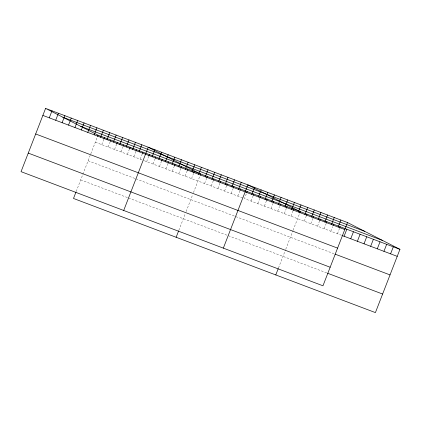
<?xml version="1.0" encoding="UTF-8"?>
<svg xmlns="http://www.w3.org/2000/svg" width="421" height="421" viewBox="0 0 421 421"><rect width="100%" height="100%" fill="white"/><g stroke="black" fill="none" stroke-linecap="round" stroke-linejoin="round"><path stroke-width="0.32" stroke-dasharray="2.1 1.58" d="M76.196 191.502L90.589 154.391M90.815 153.812L97.577 136.367M101.729 144.635L103.998 138.793M108.144 147.061L110.413 141.219M114.559 149.487L116.828 143.64M120.974 151.913L123.242 146.066M127.389 154.339L129.657 148.492M133.81 156.765L136.072 150.918M140.225 159.191L142.487 153.344M146.64 161.611L148.908 155.77M153.055 164.037L155.323 158.196M159.47 166.463L161.738 160.622M165.885 168.889L168.153 163.048M172.3 171.315L174.568 165.474M178.72 173.741L180.983 167.895M185.135 176.167L187.398 170.321M191.55 178.593L193.818 172.747M178.846 230.308L185.203 213.926M186.129 211.537L192.565 194.939M193.465 192.618L200.233 175.173M204.606 183.53L206.874 177.683M211.247 186.04L213.515 180.199M217.894 188.55L220.157 182.709M224.535 191.06L226.798 185.219M231.176 193.576L233.445 187.729M237.818 196.086L240.086 190.239M246.274 193.923L244.459 198.596L341.678 235.35M251.1 201.106L253.368 195.265M257.747 203.617L260.01 197.775M264.388 206.127L266.651 200.285M271.029 208.642L273.297 202.796M277.671 211.153L279.486 206.474M284.312 213.663L286.58 207.816M290.953 216.173L293.221 210.332M278.481 267.977L285.527 249.8M285.759 249.2L292.874 230.866M293.095 230.287L299.863 212.842M304.241 221.193L306.504 215.352M310.882 223.709L313.15 217.862M317.523 226.219L319.792 220.372M324.165 228.729L326.433 222.883M330.806 231.24L332.622 226.566M337.453 233.75L339.715 227.908M95.314 142.209L143.724 160.512M144.308 160.733L243.254 198.138M88.115 160.775L135.357 178.636M135.941 178.857L333.874 253.684M80.695 179.899L127.937 197.759M128.521 197.981L327.059 273.04"/><path stroke-width="0.63" d="M45.589 108.397L21.05 171.663L322.965 285.801L347.504 222.541L45.589 108.397L98.035 135.199L399.95 249.337L375.411 312.603L73.496 198.459L75.969 192.081M49.283 117.833L52.004 110.823M55.698 120.259L58.419 113.249M62.119 122.685L64.834 115.675M68.534 125.111L71.254 118.101M74.949 127.537L77.669 120.522M81.364 129.963L84.084 122.948M87.779 132.389L90.499 125.374M94.193 134.815L96.914 127.8M97.577 136.367L98.035 135.199M100.608 137.241L103.329 130.226M103.998 138.793L104.45 137.625M107.029 139.667L109.744 132.652M110.413 141.219L110.865 140.046M113.444 142.088L116.164 135.078M116.828 143.64L117.28 142.472M119.859 144.514L122.579 137.504M123.242 146.066L123.695 144.898M126.274 146.94L128.994 139.93M129.657 148.492L130.11 147.324M132.689 149.366L135.409 142.356M136.072 150.918L136.525 149.75M139.104 151.792L141.824 144.777M142.487 153.344L142.945 152.176M123.7 210.468L148.239 147.203L200.685 174.005L200.233 175.173M148.908 155.77L149.36 154.602M152.165 156.728L154.881 149.718M155.323 158.196L155.775 157.028M158.806 159.238L161.527 152.228M161.738 160.622L162.19 159.454M165.448 161.748L168.168 154.739M168.153 163.048L168.605 161.88M172.089 164.264L174.81 157.249M174.568 165.474L175.02 164.301M178.73 166.774L181.451 159.759M180.983 167.895L181.435 166.727M185.372 169.284L188.092 162.269M187.398 170.321L187.855 169.153M192.018 171.794L194.734 164.785M193.818 172.747L194.27 171.579M198.659 174.305L201.38 167.295M176.146 237.27L178.62 230.887M205.301 176.82L208.021 169.805M206.874 177.683L207.327 176.515M211.942 179.33L214.663 172.315M213.515 180.199L213.968 179.025M218.583 181.84L221.304 174.826M220.157 182.709L220.609 181.54M225.224 184.351L227.945 177.336M226.798 185.219L227.256 184.051M231.871 186.861L234.586 179.851M233.445 187.729L233.897 186.561M238.512 189.371L241.233 182.361M240.086 190.239L240.538 189.071M223.335 248.137L247.874 184.872L300.315 211.674L299.863 212.842M246.727 192.75L247.18 191.581M251.795 194.397L254.516 187.382M253.368 195.265L253.821 194.092M258.436 196.907L261.157 189.892M260.01 197.775L260.462 196.607M265.077 199.417L267.798 192.402M266.651 200.285L267.109 199.117M271.724 201.927L274.439 194.918M273.297 202.796L273.75 201.627M278.365 204.438L281.086 197.428M279.939 205.306L280.391 204.138M285.006 206.953L287.727 199.938M286.58 207.816L287.033 206.648M291.648 209.463L294.368 202.448M293.221 210.332L293.674 209.158M298.289 211.974L301.01 204.959M275.776 274.939L278.255 268.556M304.93 214.484L307.651 207.469M306.504 215.352L306.962 214.184M311.577 216.994L314.292 209.984M313.15 217.862L313.603 216.694M318.218 219.504L320.939 212.494M319.792 220.372L320.244 219.204M324.859 222.02L327.58 215.005M326.433 222.883L326.885 221.714M331.501 224.53L334.221 217.515M333.074 225.398L333.527 224.23M338.142 227.04L340.863 220.025M339.715 227.908L340.168 226.74M344.094 236.26L346.815 229.25M350.735 238.775L353.456 231.76M357.376 241.286L360.097 234.271M364.018 243.796L366.738 236.781M370.659 246.306L373.38 239.296M377.305 248.816L380.021 241.807M383.947 251.326L386.667 244.317M390.588 253.842L393.309 246.827M62.897 117.243L364.812 231.382M80.727 126.353L382.642 240.496M42.868 115.412L344.783 229.55M342.284 235.576L397.229 256.352M35.669 133.973L337.584 248.116M335.079 254.142L390.03 274.913M28.249 153.097L330.169 267.24M327.664 273.266L382.61 294.042M347.504 222.541L399.95 249.337"/></g></svg>
